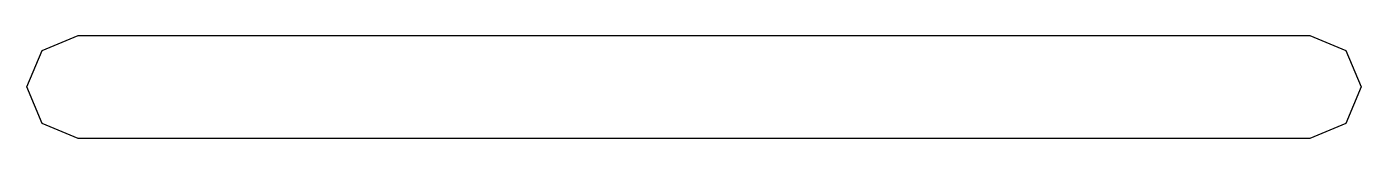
# Model space of a CAD drawing. Extents: x 99.3 to 188.9, y -147 to -56.
# Drawn here: x 121.775 to 123.075, y -64.1 to -64 of the extents above; entities that cross this region are included whole.
import ezdxf

# ---------------------------------------------------------------- set-up
doc = ezdxf.new("R2010")
doc.units = 0
doc.layers.add('BLACK', color=7, linetype='CONTINUOUS')

msp = doc.modelspace()

# ---------------------------------------------------------------- linework, layer by layer
at = {"layer": 'BLACK', "linetype": 'CONTINUOUS'}
for p, q in [((121.79, -64.0146), (121.825, -64)), ((121.825, -64), (123.025, -64)), ((123.025, -64), (123.06, -64.0146)), ((121.775, -64.05), (121.79, -64.0146)), ((123.06, -64.0146), (123.075, -64.05)), ((121.79, -64.0854), (121.775, -64.05)), ((123.075, -64.05), (123.06, -64.0854)), ((121.825, -64.1), (121.79, -64.0854)), ((123.06, -64.0854), (123.025, -64.1)), ((123.025, -64.1), (121.825, -64.1))]:
    msp.add_line(p, q, dxfattribs=at)

doc.saveas('drawing.dxf')
